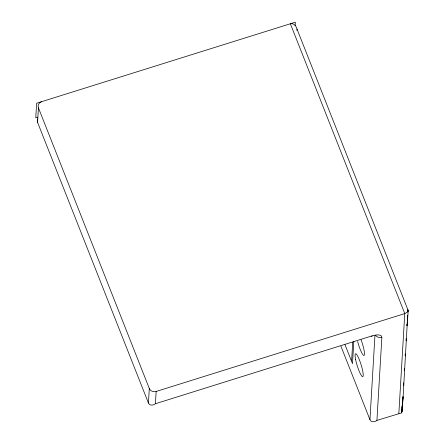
<?xml version="1.0" encoding="UTF-8"?>
<svg xmlns="http://www.w3.org/2000/svg" width="444" height="444" viewBox="0 0 444 444"><rect width="100%" height="100%" fill="white"/><g stroke="black" fill="none" stroke-linecap="round" stroke-linejoin="round"><path stroke-width="0.67" d="M407.681 315.801L403.063 397.713L401.559 412.914L376.928 420.385C374.975 422.111 371.045 422.599 369.946 419.68L340.892 346.126M407.814 311.111L407.875 309.729L408.236 310.706L407.775 311.799L407.875 309.729L297.008 29.065C296.398 26.113 293.662 22.86 290.354 23.765L404.778 313.586L398.845 413.519M407.592 315.95L407.159 325.624L408.18 311.044M402.258 411.111L403.047 396.625L401.559 412.914L402.231 411.599L401.992 409.795M371.567 336.297A5.356 0.888 72.6 0 0 372.061 335.875L155.417 403.735C153.469 405.472 149.528 405.944 148.435 403.035L37.568 122.372L38.434 107.814A5.356 4.834 3.4 0 1 41.669 101.665M148.435 403.035L149.301 388.478L38.434 107.814M155.417 403.735L156.144 391.469L404.828 313.569L407.775 311.799M295.132 25.652L295.338 22.2L36.63 103.241L35.764 117.799L37.746 117.177M296.931 30.447L297.008 29.065M351.654 360.189L352.719 342.307M353.801 341.569L352.492 363.625L344.988 344.633M369.946 419.68L374.936 335.681M376.928 420.385L381.862 337.301A5.356 4.834 3.4 0 1 375.707 335.503M402.02 408.28L402.142 406.21M402.264 404.145L402.386 402.075M402.469 400.699L402.636 397.941M403.368 385.536L403.535 382.778M404.273 370.374L404.395 368.309M405.133 355.899L405.255 353.835M406.032 340.742L406.155 338.672M406.932 325.58L407.015 324.198M407.381 317.998L407.509 315.928M37.512 118.875L37.263 120.74L37.568 122.372M361.083 339.777A12.049 2.004 72.6 0 1 364.063 355.461A12.049 2.004 72.6 0 1 357.614 341.503M156.144 391.469A5.356 4.834 3.4 0 1 149.301 388.478M372.055 335.886A10.645 4.207 -21.6 0 1 381.829 337.312M355.566 359.313A12.049 2.004 72.6 0 0 362.62 376.701A12.049 2.004 72.6 0 0 359.268 359.562A12.049 2.004 72.6 0 0 355.566 359.313"/></g></svg>
